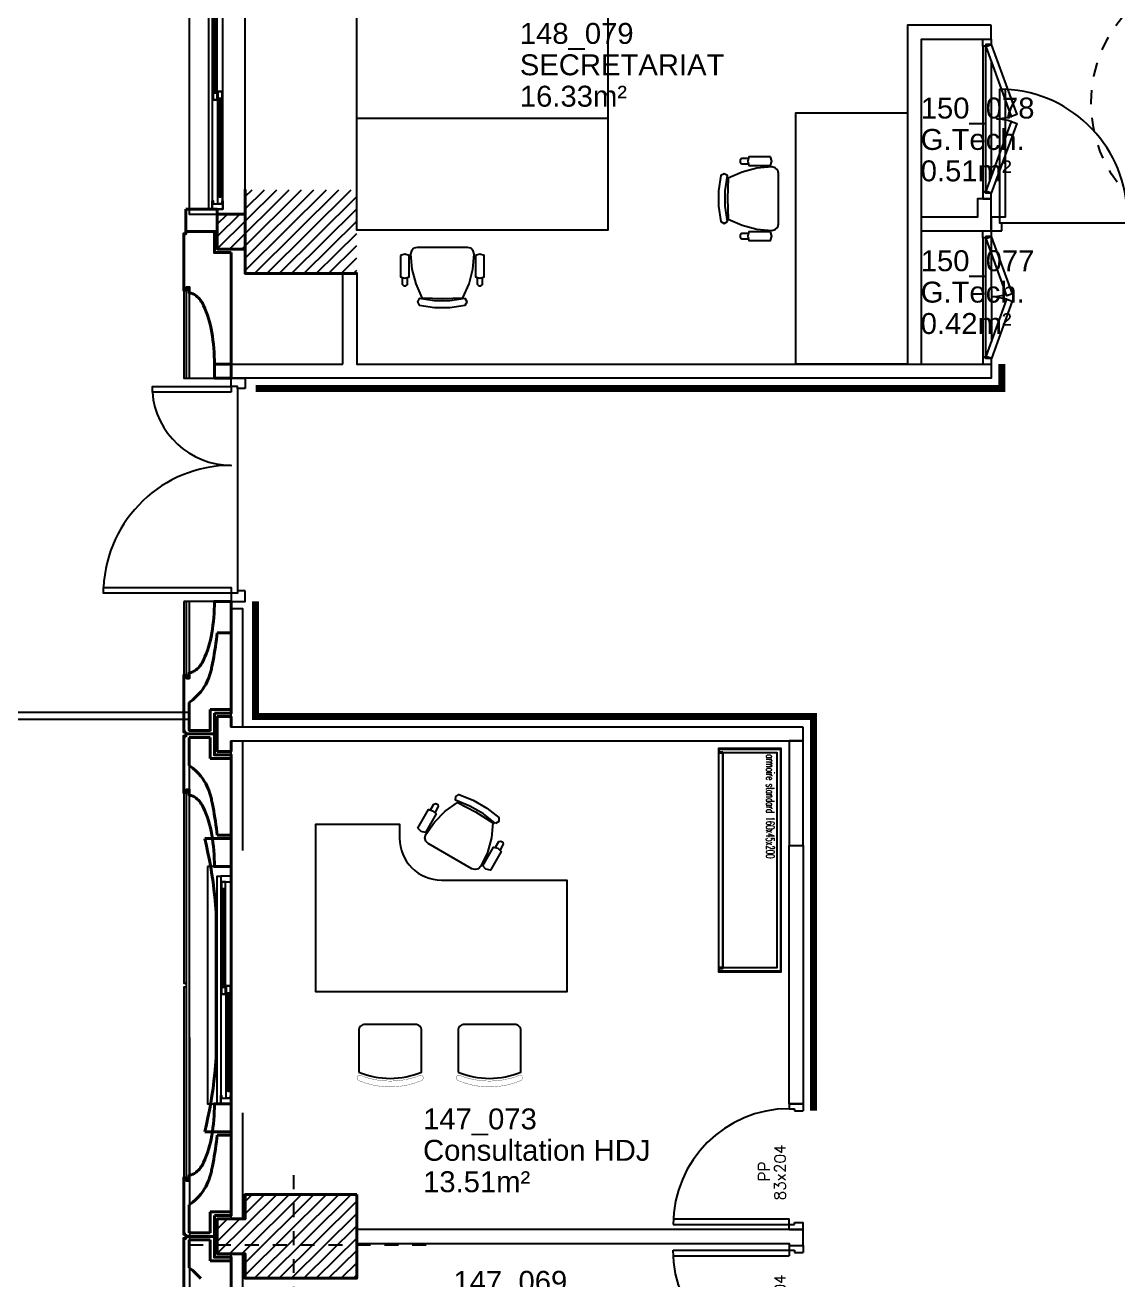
# Model space of a CAD drawing. Header units: metres. Extents: x -8 to 211, y -5 to 120.
# Drawn here: x 143.46 to 151.3, y 70.84 to 79.83 of the extents above; entities that cross this region are included whole.
import ezdxf
from ezdxf.enums import TextEntityAlignment as Align

# ---------------------------------------------------------------- set-up
doc = ezdxf.new("R2010")
doc.units = ezdxf.units.M
doc.header["$LTSCALE"] = 0.8
doc.header["$MEASUREMENT"] = 0
doc.linetypes.add('CACHÉ', pattern=[0.25, 0.125, -0.125])
doc.layers.get('0').update_dxf_attribs({"linetype": 'CONTINUOUS'})
for name, color, linetype in [('001axes', 7, 'CONTINUOUS'), ('A-METALLERIE', 24, 'CONTINUOUS'), ('A_AGENC', 204, 'CONTINUOUS'), ('A_CHASS', 4, 'CONTINUOUS'), ('A_EQMP', 142, 'CONTINUOUS'), ('A_Etiqu_Gaine', 7, 'CONTINUOUS'), ('A_Etiqu_Local', 7, 'CONTINUOUS'), ('A_HACH_STRUC', 7, 'CONTINUOUS'), ('A_MURS_CLOI', 7, 'CONTINUOUS'), ('A_PORT', 7, 'CONTINUOUS'), ('ARchi-isolation', 40, 'CONTINUOUS'), ('ARchi-Murs porteurs', 7, 'CONTINUOUS'), ('EQuipement-main courante', 181, 'CONTINUOUS')]:
    doc.layers.add(name, color=color, linetype=linetype)
doc.layers.add('A_MURS_STRU', color=7, linetype='CONTINUOUS', lineweight=40)
doc.styles.add('Attribut', font='arial.ttf')
doc.styles.add('ROMAND', font='romand', dxfattribs={"oblique": 15, "height": 0.3})
doc.styles.add('ROMANS8', font='romans8', dxfattribs={"height": 10})

# ---------------------------------------------------------------- blocks, each defined once
blk = doc.blocks.new('A_Etiqu_Local')
at = {"style": 'Attribut', "flags": 1}
for tag, p in [('CODE_HOPITAL', (-0.4463, 1.632)), ('CODE_SITE', (-0.4463, 1.407)), ('CODE_BATIMENT', (-0.4463, 1.182)), ('CODE_SECTEUR', (-0.4463, 0.957)), ('CODE_ETAGE', (-0.4463, 0.732)), ('NOM_NORMALISE', (-0.4463, -0.843)), ('SECTEUR_ACTIVITE', (-0.4463, -1.068)), ('SOUS_SECTEUR_ACTIVITE', (-0.4463, -1.293)), ('VOLUME', (-0.4463, -1.518)), ('SERVICE', (-0.4463, -1.743)), ('CODE_UG', (-0.4463, -1.968)), ('CODE_UA', (-0.4463, -2.193)), ('CODE_POLE', (-0.4463, -2.418)), ('OCCUPANT_EXTERNE', (-0.4463, -2.643)), ('DISPONIBILITE', (-0.4463, -2.868)), ('ACCES_HANDICAPES', (-0.4463, -3.093)), ('NATURE_SOL', (-0.4463, -3.318)), ('RISQUE_LABORATOIRE', (-0.4463, -3.543)), ('AMIANTE', (-0.4463, -3.768))]:
    blk.add_attdef(tag, p, '', height=0.15, dxfattribs=at)
at = {"layer": 'A_Etiqu_Local', "style": 'Attribut'}
for tag, p in [('CODE_PIECE', (-0.4463, 0.282)), ('NOM_USAGE', (-0.4463, 0.057)), ('SURFACE', (-0.4463, -0.168))]:
    blk.add_attdef(tag, p, '', height=0.15, dxfattribs=at)
blk = doc.blocks.new('POR-140T')
at = {"color": 0}
blk.add_line((152.5, 5.5), (7.5, 5.5), dxfattribs=at)
for points in [[(10, 101.5), (10, 10), (6, 10), (6, 101.5)], [(150, 10), (150, 66.5), (154, 66.5), (154, 10)], [(7.5, 0), (7.5, 5.5), (6, 5.5), (6, 10), (0, 10), (0, 0)], [(152.5, 0), (152.5, 5.5), (154, 5.5), (154, 10), (160, 10), (160, 0)]]:
    blk.add_lwpolyline(points, close=True)
blk.add_lwpolyline([(150, 66.5, 0.391403), (97.5, 10, 0.400855), (10, 101.5)], format="xyb", dxfattribs=at)
blk = doc.blocks.new('POR-90180d')
at = {"color": 0}
blk.add_line((-99.5, 5.5), (-6.5, 5.5), dxfattribs=at)
for points in [[(-98.5, 0), (-98.5, 5.5), (-100.5, 5.5), (-100.5, 10), (-105, 10), (-105, 0)], [(-6.5, 0), (-6.5, 5.5), (-4.5, 5.5), (-4.5, 10), (0, 10), (0, 0)], [(-4.5, 14), (91.5, 14), (91.5, 10), (-4.5, 10)]]:
    blk.add_lwpolyline(points, close=True)
at = {"color": 0, "linetype": 'ByBlock'}
blk.add_arc((-4.42, 8.29), 96.09, 3.40844, 180.76753, dxfattribs=at)
blk = doc.blocks.new('AR-160x45')
blk.add_lwpolyline([(2.5, -42), (2.5, -44.5), (0.5, -44.5), (0.5, -0.5), (159.5, -0.5), (159.5, -44.5), (157.5, -44.5), (157.5, -42), (157, -42), (157, -45), (160, -45), (160, 0), (0, 0), (0, -45), (3, -45), (3, -42)], close=True)
at = {"color": 0}
for points in [[(3, -42), (157, -42), (157, -3), (3, -3)], [(3, -45), (157, -45), (157, -42), (3, -42)]]:
    blk.add_lwpolyline(points, close=True, dxfattribs=at)
at = {"style": 'ROMAND', "width": 0.6}
blk.add_text('armoire standard 160x45x200', height=6, dxfattribs=at).set_placement((4.22, -4.84), align=Align.TOP_LEFT)
blk = doc.blocks.new('1310-fencoul')
at = {"color": 0}
for points in [[(0, 0.1), (1.63, 0.1), (1.63, 0.075), (0, 0.075)], [(0, 0), (1.63, 0), (1.63, 0.075), (0, 0.075)], [(0.04, 0.035), (0.845, 0.035), (0.845, 0.005), (0.04, 0.005)], [(1.59, 0.07), (0.785, 0.07), (0.785, 0.04), (1.59, 0.04)]]:
    blk.add_lwpolyline(points, close=True, dxfattribs=at)
for points in [[(0.06, 0.075), (0.06, 0.07), (0.04, 0.07), (0.04, 0.005), (0.06, 0.005), (0.06, 0), (0, 0), (0, 0.075)], [(0.1, 0.005), (0.04, 0.005), (0.04, 0.035), (0.1, 0.035), (0.1, 0.025), (0.09, 0.025), (0.09, 0.015), (0.1, 0.015)], [(0.09, 0.025), (0.795, 0.025), (0.795, 0.015), (0.09, 0.015)], [(0.845, 0.04), (0.785, 0.04), (0.785, 0.07), (0.845, 0.07), (0.845, 0.06), (0.835, 0.06), (0.835, 0.05), (0.845, 0.05)], [(0.785, 0.005), (0.845, 0.005), (0.845, 0.035), (0.785, 0.035), (0.785, 0.025), (0.795, 0.025), (0.795, 0.015), (0.785, 0.015)], [(1.54, 0.06), (0.835, 0.06), (0.835, 0.05), (1.54, 0.05)], [(1.53, 0.04), (1.59, 0.04), (1.59, 0.07), (1.53, 0.07), (1.53, 0.06), (1.54, 0.06), (1.54, 0.05), (1.53, 0.05)], [(1.57, 0.075), (1.57, 0.07), (1.59, 0.07), (1.59, 0.005), (1.57, 0.005), (1.57, 0), (1.63, 0), (1.63, 0.075)]]:
    blk.add_lwpolyline(points, close=True)
blk = doc.blocks.new('FAU-60')
for points in [[(-16.53, -6.34), (-5.55, -4.76), (5.55, -4.76), (16.5, -6.34), (17.76, -3.96), (16.5, -1.58), (5.55, 0), (-5.55, 0), (-16.53, -1.58), (-17.79, -3.96)], [(20.34, -42.37), (22.09, -40.59), (22.66, -38.16), (21.74, -27.35), (19.02, -16.83), (14.55, -6.94), (-0.07, -6.34), (-14.72, -6.94), (-19.19, -16.83), (-21.92, -27.35), (-22.8, -38.16), (-22.23, -40.59), (-20.48, -42.37), (-18.07, -43), (17.93, -43)], [(-23.87, -37.24), (-23.87, -21.76), (-26.99, -20.9), (-30.09, -21.76), (-30.09, -37.24), (-26.99, -38.1)], [(29.94, -37.24), (29.94, -21.76), (26.82, -20.9), (23.72, -21.76), (23.72, -37.24), (26.82, -38.1)]]:
    blk.add_lwpolyline(points, close=True)
for points in [[(-25.07, -21.18), (-25.07, -16.51), (-26.19, -15.45), (-27.71, -15.42), (-28.82, -16.48), (-28.82, -21.16)], [(28.74, -21.18), (28.74, -16.51), (27.62, -15.45), (26.1, -15.42), (24.98, -16.48), (24.98, -21.16)], [(29.91, -21.76), (26.82, -20.9)]]:
    blk.add_lwpolyline(points)
blk = doc.blocks.new('BU-180g')
blk.add_lwpolyline([(70, 80), (-20, 80), (-20, 0), (160, 0), (160, 120), (100, 120), (100, 110, -0.414214)], format="xyb", close=True)
at = {"rotation": 30.00941236793711}
blk.add_blockref('FAU-60', (42.38, 134.41), dxfattribs=at)
blk = doc.blocks.new('SIEG-45')
at = {"const_width": 0.2}
blk.add_lwpolyline([(-22.32, -8.55, -0.197611), (22.32, -8.55, 0.668153), (22.32, -4.44, 0.198931), (-22.32, -4.44, 0.668153)], format="xyb", close=True, dxfattribs=at)
blk.add_lwpolyline([(-22.5, -10.62, -0.2), (22.5, -10.62), (22.5, -40.32, -0.414214), (18, -44.82), (-18, -44.82, -0.414214), (-22.5, -40.32)], format="xyb", close=True)
blk = doc.blocks.new('P80bt10')
for p, q in [((0.035, 0.93), (0.035, 0.1)), ((0.075, 0.929), (0.075, 0.1)), ((0, 0.1), (0, 0)), ((0, 0.1), (0.035, 0.1)), ((0.035, 0.1), (0.075, 0.1)), ((0.035, 0.1), (0.035, 0.06)), ((0.865, 0.1), (0.865, 0.06)), ((0.9, 0.1), (0.865, 0.1)), ((0.9, 0.1), (0.9, 0)), ((0, 0), (0.05, 0)), ((0.035, 0.06), (0.05, 0.06)), ((0.05, 0.06), (0.05, 0)), ((0.865, 0.06), (0.85, 0.06)), ((0.85, 0.06), (0.85, 0)), ((0.9, 0), (0.85, 0))]:
    blk.add_line(p, q)
blk.add_arc((0.035, 0.1), 0.83, 0, 90)
at = {"style": 'ROMANS8'}
for tag, p in [('DEF', (0.4163, 0.239)), ('DIM', (0.4087, 0.1245))]:
    blk.add_attdef(tag, text='', height=0.08, dxfattribs=at).set_placement(p, align=Align.CENTER)

msp = doc.modelspace()

# ---------------------------------------------------------------- hatches: boundary and pattern name
at = {"layer": 'A_HACH_STRUC'}
h = msp.add_hatch(dxfattribs=at)
h.set_pattern_fill('ANSI31', color=8, scale=0.5, angle=359.76959, style=0)
h.set_pattern_definition([(44.7696, (144.841396, 78.04949), (-0.0440161, 0.04437154), [])])
h.paths.add_polyline_path([(152.7912, 78.6495), (151.9912, 78.6495), (151.9912, 78.0495), (152.0912, 78.0495), (152.7912, 78.0495)])
h.paths.add_polyline_path([(145.8412, 78.6495), (145.0412, 78.6495), (145.0412, 78.4744), (144.8414, 78.4744), (144.8414, 78.3495), (144.8414, 78.2247), (144.9414, 78.2247), (145.0412, 78.2247), (145.0412, 78.0495), (145.8412, 78.0495)])
h.paths.add_polyline_path([(166.5162, 78.5995), (165.9162, 78.5995), (165.9162, 78.0995), (166.5162, 78.0995)])
h = msp.add_hatch(dxfattribs=at)
h.set_pattern_fill('ANSI31', color=8, scale=0.5, angle=359.76959, style=0)
h.set_pattern_definition([(44.7696, (144.841396, 70.84949), (-0.044016, 0.0443715), [])])
h.paths.add_polyline_path([(145.8412, 71.4495), (145.3898, 71.4495), (145.3898, 71.0873), (145.8412, 71.0873)])
h.paths.add_polyline_path([(145.3898, 71.4495), (145.0412, 71.4495), (145.0412, 71.2744), (144.9414, 71.2744), (144.8414, 71.2744), (144.8414, 71.0873), (145.3898, 71.0873)])
h.paths.add_polyline_path([(145.3898, 71.0873), (144.8414, 71.0873), (144.8414, 71.0247), (144.9414, 71.0247), (145.0412, 71.0247), (145.0412, 70.8495), (145.3898, 70.8495)])
h.paths.add_polyline_path([(145.8412, 71.0873), (145.3898, 71.0873), (145.3898, 70.8495), (145.8412, 70.8495)])

# ---------------------------------------------------------------- linework, layer by layer
at = {"layer": '001axes', "color": 8, "linetype": 'CACHÉ'}
for p, q in [((145.3898, 70.4873), (145.3898, 71.6873)), ((146.3399, 71.0873), (144.5898, 71.0873))]:
    msp.add_line(p, q, dxfattribs=at)
at = {"layer": 'A-METALLERIE', "color": 8, "linetype": 'Continuous'}
for p, q in [((144.6414, 74.9025), (139.8199, 74.9025)), ((144.6414, 74.8525), (139.8699, 74.8525))]:
    msp.add_line(p, q, dxfattribs=at)
at = {"layer": 'A_AGENC', "color": 8, "linetype": 'Continuous'}
for p, q in [((150.3912, 79.5723), (150.3912, 78.7414)), ((150.3912, 78.3141), (150.3913, 77.5566))]:
    msp.add_line(p, q, dxfattribs=at)
at = {"layer": 'A_AGENC', "color": 8}
for points in [[(150.3312, 79.7293), (150.3912, 79.7293), (150.3912, 79.6893), (150.3512, 79.6893), (150.3512, 79.6793), (150.3312, 79.6793)], [(150.3536, 79.6756), (150.3912, 79.6893), (150.5733, 79.189), (150.5357, 79.1753)], [(150.5357, 79.1384), (150.5733, 79.1247), (150.3912, 78.6244), (150.3537, 78.6381)], [(150.3312, 78.5844), (150.3912, 78.5844), (150.3912, 78.6244), (150.3512, 78.6244), (150.3512, 78.6344), (150.3312, 78.6344)], [(150.3312, 78.3541), (150.3912, 78.3541), (150.3912, 78.3141), (150.3512, 78.3141), (150.3512, 78.3041), (150.3312, 78.3041)], [(150.3536, 78.3005), (150.3912, 78.3141), (150.5408, 77.9033), (150.5032, 77.8896)], [(150.5032, 77.8642), (150.5408, 77.8505), (150.3913, 77.4396), (150.3537, 77.4533)], [(150.3313, 77.3996), (150.3913, 77.3996), (150.3913, 77.4396), (150.3513, 77.4396), (150.3513, 77.4496), (150.3313, 77.4496)]]:
    msp.add_lwpolyline(points, close=True, dxfattribs=at)
at = {"layer": 'A_AGENC', "color": 8, "linetype": 'Continuous'}
for points in [[(150.3312, 78.6344), (150.3512, 78.6344), (150.3512, 79.6793), (150.3312, 79.6793)], [(150.3313, 77.4496), (150.3512, 77.4496), (150.3512, 78.3041), (150.3312, 78.3041)]]:
    msp.add_lwpolyline(points, close=True, dxfattribs=at)
for points in [[(150.5357, 79.1384, 0.049809), (150.4312, 79.1569, 0.049809), (150.5357, 79.1753)], [(150.5032, 77.8642, 0.049809), (150.3987, 77.8826, 0.049809), (150.5032, 77.901)]]:
    msp.add_lwpolyline(points, format="xyb", dxfattribs=at)
at = {"layer": 'A_CHASS', "color": 8}
for p, q in [((144.6414, 74.5246), (144.6417, 57.0495)), ((144.9414, 74.0246), (144.9414, 71.8745))]:
    msp.add_line(p, q, dxfattribs=at)
at = {"layer": 'A_EQMP', "color": 8, "linetype": 'Continuous'}
for points in [[(147.6412, 79.9643), (147.6412, 78.3597), (145.8412, 78.3597), (145.8412, 79.9643)], [(145.8412, 79.162), (147.6412, 79.162)]]:
    msp.add_lwpolyline(points, dxfattribs=at)
msp.add_lwpolyline([(149.7912, 79.1997), (149.7912, 77.3996), (148.9889, 77.3996), (148.9889, 79.1997)], close=True, dxfattribs=at)
at = {"layer": 'A_MURS_CLOI', "color": 8}
for points in [[(150.3912, 79.8293), (149.7912, 79.8293), (149.7912, 77.3996), (149.8912, 77.3996), (149.8912, 79.7293), (150.3912, 79.7293)], [(145.7412, 77.3995), (145.7412, 78.0494), (145.8412, 78.0494), (145.8412, 77.3995), (150.3912, 77.3996), (150.3912, 77.2995), (144.9414, 77.2995), (144.9414, 77.3995)], [(149.0412, 74.7994), (144.9414, 74.7994), (144.9414, 74.8744), (144.8414, 74.8744), (144.8414, 74.6247), (144.9414, 74.6247), (144.9414, 74.6994), (149.0412, 74.6994)], [(148.9412, 74.6994), (148.9412, 73.9495), (149.0412, 73.9495), (149.0412, 74.6994)]]:
    msp.add_lwpolyline(points, close=True, dxfattribs=at)
for points in [[(149.8912, 78.3541), (150.3912, 78.3541), (150.3912, 78.5844), (150.2912, 78.5844), (150.2912, 78.4541), (149.8912, 78.4541)], [(149.0412, 73.9495), (149.0412, 72.0994), (148.9412, 72.0994), (148.9412, 73.9495), (149.0412, 73.9495), (149.0412, 73.9495)], [(149.0412, 71.1994), (145.8412, 71.1995), (145.8412, 71.0995), (148.9412, 71.0995), (148.9412, 71.0845), (149.0412, 71.0845), (149.0412, 71.1994)], [(148.9412, 71.1994), (148.9412, 71.1995)]]:
    msp.add_lwpolyline(points, dxfattribs=at)
at = {"layer": 'A_MURS_STRU', "color": 8, "linetype": 'Continuous'}
for p, q in [((144.8355, 75.4263), (144.8386, 75.451)), ((144.8386, 75.451), (144.8414, 75.4745)), ((144.8414, 75.4745), (144.9414, 75.4745)), ((144.8414, 75.4745), (144.9414, 75.4745)), ((144.9414, 75.4745), (144.9414, 74.9244)), ((144.9414, 75.4745), (144.9414, 74.9244)), ((144.8243, 75.3494), (144.8282, 75.3751)), ((144.8282, 75.3751), (144.832, 75.4009)), ((144.832, 75.4009), (144.8355, 75.4263)), ((144.8074, 75.2535), (144.8117, 75.2757)), ((144.8117, 75.2757), (144.8159, 75.2993)), ((144.8159, 75.2993), (144.8201, 75.324)), ((144.8201, 75.324), (144.8243, 75.3494)), ((144.7861, 75.1678), (144.7885, 75.1753)), ((144.7885, 75.1753), (144.7908, 75.1828)), ((144.7908, 75.1828), (144.793, 75.1904)), ((144.793, 75.1904), (144.7951, 75.1983)), ((144.7951, 75.1983), (144.7972, 75.2065)), ((144.7972, 75.2065), (144.7992, 75.2149)), ((144.7992, 75.2149), (144.8012, 75.2238)), ((144.8012, 75.2238), (144.8033, 75.2332)), ((144.8033, 75.2332), (144.8074, 75.2535)), ((144.7807, 75.1528), (144.7835, 75.1604)), ((144.7835, 75.1604), (144.7861, 75.1678)), ((144.6414, 74.9745), (144.6663, 74.9948)), ((144.6663, 74.9948), (144.688, 75.0146)), ((144.688, 75.0146), (144.7069, 75.0338)), ((144.7069, 75.0338), (144.7232, 75.0525)), ((144.7232, 75.0525), (144.7371, 75.0706)), ((144.6414, 74.7746), (144.6414, 74.9745)), ((144.7914, 74.9244), (144.7914, 74.7746)), ((144.8414, 74.8744), (144.8414, 74.6247)), ((144.9414, 74.8744), (144.8414, 74.8744)), ((144.9414, 74.8744), (144.9414, 74.7994)), ((144.7914, 74.7746), (144.6414, 74.7746)), ((144.7914, 74.7246), (144.6414, 74.7246)), ((144.6414, 74.7246), (144.6414, 74.5246)), ((144.7914, 74.5747), (144.7914, 74.7246)), ((144.9414, 74.6994), (144.9414, 74.6247)), ((144.7914, 74.5747), (144.9414, 74.5747)), ((144.9414, 74.6247), (144.8414, 74.6247)), ((144.9414, 74.0246), (144.9414, 74.5747)), ((144.6414, 74.5246), (144.6663, 74.5043)), ((144.6663, 74.5043), (144.688, 74.4845)), ((144.688, 74.4845), (144.7069, 74.4653)), ((144.7069, 74.4653), (144.7232, 74.4466)), ((144.7232, 74.4466), (144.7371, 74.4285)), ((144.7371, 74.4285), (144.7489, 74.411)), ((144.7489, 74.411), (144.759, 74.394)), ((144.759, 74.394), (144.7674, 74.3776)), ((144.7674, 74.3776), (144.7746, 74.3616)), ((144.7746, 74.3616), (144.7807, 74.3463)), ((144.7807, 74.3463), (144.7835, 74.3387)), ((144.7835, 74.3387), (144.7861, 74.3313)), ((144.7861, 74.3313), (144.7885, 74.3238)), ((144.7885, 74.3238), (144.7908, 74.3163)), ((144.7908, 74.3163), (144.793, 74.3087)), ((144.793, 74.3087), (144.7951, 74.3008)), ((144.7951, 74.3008), (144.7972, 74.2926)), ((144.7972, 74.2926), (144.7992, 74.2842)), ((144.7992, 74.2842), (144.8012, 74.2753)), ((144.8012, 74.2753), (144.8033, 74.2659)), ((144.8033, 74.2659), (144.8074, 74.2456)), ((144.8074, 74.2456), (144.8117, 74.2234)), ((144.8117, 74.2234), (144.8159, 74.1998)), ((144.8159, 74.1998), (144.8201, 74.1751)), ((144.8201, 74.1751), (144.8243, 74.1497)), ((144.8243, 74.1497), (144.8282, 74.124)), ((144.8282, 74.124), (144.832, 74.0982)), ((144.832, 74.0982), (144.8355, 74.0728)), ((144.8355, 74.0728), (144.8386, 74.0481)), ((144.8386, 74.0481), (144.8414, 74.0246)), ((144.8414, 74.0246), (144.9414, 74.0246)), ((144.9414, 73.9995), (144.7514, 73.9995)), ((144.7514, 73.9995), (144.7639, 73.9484)), ((144.7639, 73.9484), (144.7752, 73.8974)), ((144.9414, 71.8995), (144.9414, 73.9995)), ((144.7752, 73.8974), (144.7856, 73.8463)), ((144.7856, 73.8463), (144.7949, 73.7949)), ((144.7949, 73.7949), (144.8034, 73.743)), ((144.8034, 73.743), (144.8111, 73.6905)), ((144.8111, 73.6905), (144.818, 73.637)), ((144.818, 73.637), (144.8242, 73.5824)), ((144.8242, 73.5824), (144.8298, 73.5264)), ((144.8298, 73.5264), (144.8348, 73.4689)), ((144.8348, 72.4301), (144.8348, 73.4689)), ((144.8298, 72.3726), (144.8348, 72.4301)), ((144.818, 72.2621), (144.8242, 72.3167)), ((144.8242, 72.3167), (144.8298, 72.3726)), ((144.8034, 72.156), (144.8111, 72.2086)), ((144.8111, 72.2086), (144.818, 72.2621)), ((144.7949, 72.1042), (144.8034, 72.156)), ((144.7752, 72.0017), (144.7856, 72.0528)), ((144.7856, 72.0528), (144.7949, 72.1042)), ((144.7514, 71.8995), (144.7639, 71.9507)), ((144.7639, 71.9507), (144.7752, 72.0017)), ((144.7514, 71.8995), (144.9414, 71.8995)), ((144.8355, 71.8263), (144.8386, 71.8509)), ((144.8386, 71.8509), (144.8414, 71.8745)), ((144.8414, 71.8745), (144.9414, 71.8745)), ((144.9414, 71.8745), (144.9414, 71.3244)), ((144.8243, 71.7493), (144.8282, 71.7751)), ((144.8282, 71.7751), (144.832, 71.8009)), ((144.832, 71.8009), (144.8355, 71.8263)), ((144.8074, 71.6535), (144.8117, 71.6756)), ((144.8117, 71.6756), (144.8159, 71.6992)), ((144.8159, 71.6992), (144.8201, 71.7239)), ((144.8201, 71.7239), (144.8243, 71.7493)), ((144.7861, 71.5678), (144.7885, 71.5752)), ((144.7885, 71.5752), (144.7908, 71.5827)), ((144.7908, 71.5827), (144.793, 71.5904)), ((144.793, 71.5904), (144.7951, 71.5983)), ((144.7951, 71.5983), (144.7972, 71.6064)), ((144.7972, 71.6064), (144.7992, 71.6149)), ((144.7992, 71.6149), (144.8012, 71.6238)), ((144.8012, 71.6238), (144.8033, 71.6332)), ((144.8033, 71.6332), (144.8074, 71.6535)), ((144.7371, 71.4705), (144.7489, 71.488)), ((144.7489, 71.488), (144.759, 71.505)), ((144.759, 71.505), (144.7674, 71.5215)), ((144.7674, 71.5215), (144.7746, 71.5374)), ((144.7746, 71.5374), (144.7807, 71.5528)), ((144.7807, 71.5528), (144.7835, 71.5603)), ((144.7835, 71.5603), (144.7861, 71.5678)), ((144.6414, 71.3745), (144.6663, 71.3948)), ((144.6663, 71.3948), (144.688, 71.4146)), ((144.688, 71.4146), (144.7069, 71.4338)), ((144.7069, 71.4338), (144.7232, 71.4524)), ((144.7232, 71.4524), (144.7371, 71.4705)), ((145.0412, 71.2744), (145.0412, 71.4495)), ((145.0412, 71.4495), (145.8412, 71.4495)), ((145.8412, 71.4495), (145.8412, 70.8495)), ((144.6414, 71.1745), (144.6414, 71.3745)), ((144.7914, 71.3244), (144.9414, 71.3244)), ((144.7914, 71.3244), (144.7914, 71.1745)), ((144.8414, 71.2744), (144.8414, 71.0247)), ((145.0412, 71.2744), (144.8414, 71.2744)), ((144.7914, 71.1745), (144.6414, 71.1745)), ((144.7914, 71.1245), (144.6414, 71.1245)), ((144.6414, 71.1245), (144.6414, 70.9246)), ((144.7914, 70.9747), (144.7914, 71.1245)), ((144.7914, 70.9747), (144.9414, 70.9747)), ((145.0412, 71.0247), (144.8414, 71.0247)), ((144.9414, 70.4246), (144.9414, 70.9747)), ((145.0412, 70.8495), (145.0412, 71.0247)), ((144.6414, 70.9246), (144.6663, 70.9042)), ((144.6663, 70.9042), (144.688, 70.8844)), ((144.688, 70.8844), (144.7069, 70.8652)), ((144.7069, 70.8652), (144.7232, 70.8466)), ((145.8412, 70.8495), (145.0412, 70.8495))]:
    msp.add_line(p, q, dxfattribs=at)
at = {"layer": 'A_MURS_STRU', "color": 8}
for p, q in [((144.7371, 75.0706), (144.7489, 75.0881)), ((144.7489, 75.0881), (144.759, 75.1051)), ((144.759, 75.1051), (144.7674, 75.1215)), ((144.7674, 75.1215), (144.7746, 75.1375)), ((144.7746, 75.1375), (144.7807, 75.1528)), ((144.7914, 74.9244), (144.9414, 74.9244))]:
    msp.add_line(p, q, dxfattribs=at)
for points in [[(144.8414, 78.5095), (144.8414, 78.2247), (145.0412, 78.2247), (145.0412, 78.0495), (145.8412, 78.0495), (145.0412, 78.0495), (145.0412, 78.6495), (145.0412, 78.4744), (144.8414, 78.4744)], [(144.6164, 78.5095), (144.8414, 78.5095)], [(144.8414, 78.3495), (144.6164, 78.3495)], [(144.9414, 78.1995), (144.8214, 78.1995), (144.8214, 78.3495)], [(144.9414, 77.3995), (144.8214, 77.3995), (144.8214, 77.2995), (144.9414, 77.2995), (144.9414, 78.1995)], [(144.6414, 74.9745), (144.6663, 74.9948), (144.688, 75.0146), (144.7069, 75.0338), (144.7232, 75.0525), (144.7371, 75.0706), (144.7489, 75.0881), (144.759, 75.1051), (144.7674, 75.1215), (144.7746, 75.1375), (144.7807, 75.1528), (144.7807, 75.1528), (144.7835, 75.1604), (144.7861, 75.1678), (144.7885, 75.1753), (144.7908, 75.1828), (144.793, 75.1904), (144.7951, 75.1983), (144.7972, 75.2065), (144.7992, 75.2149), (144.8012, 75.2238), (144.8033, 75.2332), (144.8033, 75.2332), (144.8074, 75.2535), (144.8117, 75.2757), (144.8159, 75.2993), (144.8201, 75.324), (144.8243, 75.3494), (144.8282, 75.3751), (144.832, 75.4009), (144.8355, 75.4263), (144.8386, 75.451), (144.8414, 75.4745)], [(144.7914, 74.9244), (144.7914, 74.7746), (144.6414, 74.7746), (144.6414, 74.9745)], [(144.8214, 74.7495), (144.6164, 74.7495)], [(144.8214, 71.1495), (144.6164, 71.1495)]]:
    msp.add_lwpolyline(points, dxfattribs=at)
for points in [[(144.6164, 78.5095), (144.6164, 78.3345), (144.6014, 78.3345), (144.6014, 77.9295), (144.6214, 77.9295), (144.6214, 77.9495), (144.6414, 77.9495), (144.6414, 77.9095, -0.167162), (144.6903, 77.8903, -0.109329), (144.7427, 77.8211, -0.065445), (144.8024, 77.6275, -0.042755), (144.8214, 77.3995)], [(144.6164, 74.7645), (144.6014, 74.7645), (144.6014, 75.1695), (144.6214, 75.1695), (144.6214, 75.1495), (144.6414, 75.1495), (144.6414, 75.1895, 0.167162), (144.6903, 75.2087, 0.109329), (144.7427, 75.2779, 0.065445), (144.8024, 75.4715, 0.042755), (144.8214, 75.6995), (144.9414, 75.6995), (144.9414, 74.8995), (144.8214, 74.8995)], [(144.6164, 74.7645), (144.6164, 74.7345), (144.6014, 74.7345), (144.6014, 74.3295), (144.6214, 74.3295), (144.6214, 74.3495), (144.6414, 74.3495), (144.6414, 74.3095, -0.167162), (144.6903, 74.2903, -0.109329), (144.7427, 74.2211, -0.065445), (144.8024, 74.0275, -0.042755), (144.8214, 73.7995), (144.9414, 73.7995), (144.9414, 74.5995), (144.8214, 74.5995), (144.8214, 74.8995)], [(144.6164, 71.1645), (144.6014, 71.1645), (144.6014, 71.5695), (144.6214, 71.5695), (144.6214, 71.5495), (144.6414, 71.5495), (144.6414, 71.5895, 0.167162), (144.6903, 71.6087, 0.109329), (144.7427, 71.6779, 0.065445), (144.8024, 71.8715, 0.042755), (144.8214, 72.0995), (144.9414, 72.0995), (144.9414, 71.2995), (144.8214, 71.2995)], [(144.6164, 71.1645), (144.6164, 71.1345), (144.6014, 71.1345), (144.6014, 70.7295), (144.6214, 70.7295), (144.6214, 70.7495), (144.6414, 70.7495), (144.6414, 70.7095, -0.167162), (144.6903, 70.6903, -0.109329), (144.7427, 70.6211, -0.065445), (144.8024, 70.4275, -0.042755), (144.8214, 70.1995), (144.9414, 70.1995), (144.9414, 70.9995), (144.8214, 70.9995), (144.8214, 71.2995)]]:
    msp.add_lwpolyline(points, format="xyb", dxfattribs=at)
msp.add_lwpolyline([(145.8412, 71.4495), (145.0412, 71.4495), (145.0412, 71.2744), (144.8414, 71.2744), (144.8414, 71.0247), (145.0412, 71.0247), (145.0412, 70.8495), (145.8412, 70.8495)], close=True, dxfattribs=at)
at = {"layer": 'ARchi-isolation', "color": 8, "linetype": 'Continuous'}
for p, q in [((144.9414, 73.9142), (144.9414, 74.6994)), ((144.9414, 74.6994), (145.0214, 74.6994)), ((145.0214, 74.6994), (145.0214, 73.9142)), ((144.9414, 71.2744), (144.9414, 72.0343)), ((145.0214, 72.0343), (145.0214, 71.2744)), ((145.0214, 71.2744), (144.9414, 71.2744)), ((144.9414, 70.2393), (144.9414, 71.0246)), ((144.9414, 71.0246), (145.0214, 71.0246)), ((145.0214, 71.0246), (145.0214, 70.2393))]:
    msp.add_line(p, q, dxfattribs=at)
msp.add_lwpolyline([(145.0214, 74.7994), (144.9414, 74.7994), (144.9414, 75.6495), (145.0214, 75.6495)], close=True, dxfattribs=at)
at = {"layer": 'ARchi-Murs porteurs', "color": 8}
for p, q in [((144.6414, 77.2995), (144.8214, 77.2995)), ((144.8214, 75.6995), (144.6014, 75.6995))]:
    msp.add_line(p, q, dxfattribs=at)
for points in [[(144.6414, 80.1495), (144.6414, 78.4744), (145.0412, 78.4744), (145.0412, 80.1495)], [(144.6414, 74.3495), (144.6414, 71.5495), (144.6214, 71.5495), (144.6214, 74.3495)], [(144.7714, 73.7995), (144.7714, 72.0995), (144.9414, 72.0995), (144.9414, 73.7995)]]:
    msp.add_lwpolyline(points, close=True, dxfattribs=at)
for points in [[(144.6214, 77.9295), (144.6014, 77.9295), (144.6014, 77.2995), (144.6414, 77.2995)], [(144.6214, 77.2995), (144.6214, 77.9495), (144.6414, 77.9495), (144.6414, 77.2995)], [(144.6014, 75.6995), (144.6014, 75.1695), (144.6214, 75.1695)], [(144.6414, 75.6995), (144.6414, 75.1495), (144.6214, 75.1495), (144.6214, 75.6995)], [(144.6214, 74.3295), (144.6014, 74.3295), (144.6014, 72.9645), (144.6214, 72.9645)], [(144.6214, 72.9345), (144.6014, 72.9345), (144.6014, 71.5695), (144.6214, 71.5695)]]:
    msp.add_lwpolyline(points, dxfattribs=at)
at = {"layer": 'EQuipement-main courante', "color": 8, "const_width": 0.05}
for points in [[(150.4662, 77.3996), (150.4662, 77.2245), (145.1164, 77.2245)], [(149.1162, 72.0494), (149.1162, 74.8744), (145.1162, 74.8744), (145.1162, 75.6995)]]:
    msp.add_lwpolyline(points, dxfattribs=at)

# ---------------------------------------------------------------- block references
at = {"layer": 'A_CHASS', "color": 8, "rotation": 90}
for p in [(144.8812, 78.5095), (144.9414, 72.0995)]:
    msp.add_blockref('1310-fencoul', p, dxfattribs=at)
at = {"layer": 'A_CHASS', "color": 8, "xscale": 0.01000000000000609, "yscale": 0.01000000000000609, "zscale": 0.01000000000000609, "rotation": 90.00039906534597}
msp.add_blockref('POR-140T', (145.0414, 75.6995), dxfattribs=at)
at = {"layer": 'A_EQMP', "color": 8, "linetype": 'Continuous'}
for name, p, xscale, yscale, zscale, rotation in [('FAU-60', (148.4358, 78.5863), 0.009999999999990905, 0.009999999999990905, 0.009999999999990905, 90), ('FAU-60', (146.4546, 77.8066), 0.009999999999990905, 0.009999999999990905, 0.009999999999990905, 180), ('AR-160x45', (148.8851, 74.6451), 0.009999999999990905, 0.009999999999990905, 0.009999999999990905, 270), ('BU-180g', (147.1489, 72.9025), -0.009999999999999017, 0.01000000000001933, 0.01, 359.9992359291913), ('SIEG-45', (146.0811, 72.2206), -0.009999999999999017, 0.01000000000001933, 0.01, 179.9992359291913), ('SIEG-45', (146.793, 72.2206), -0.009999999999999017, 0.01000000000001933, 0.01, 179.9992359291913)]:
    msp.add_blockref(name, p, dxfattribs=dict(at, xscale=xscale, yscale=yscale, zscale=zscale, rotation=rotation))
at = {"layer": 'A_Etiqu_Gaine', "color": 8}
ref = msp.add_blockref('A_Etiqu_Local', (150.3312, 78.8778), dxfattribs=at)
ref.add_attrib('CODE_PIECE', '150_078', (149.8849, 79.1598), dxfattribs={"layer": 'A_Etiqu_Local', "height": 0.15, "style": 'Attribut'})
ref.add_attrib('NOM_USAGE', 'G.Tech.', (149.8849, 78.9348), dxfattribs={"layer": 'A_Etiqu_Local', "height": 0.15, "style": 'Attribut'})
ref.add_attrib('SURFACE', '0.51m²', (149.8849, 78.7098), dxfattribs={"layer": 'A_Etiqu_Local', "height": 0.15, "style": 'Attribut'})
ref = msp.add_blockref('A_Etiqu_Local', (150.3313, 77.7838), dxfattribs=at)
ref.add_attrib('CODE_PIECE', '150_077', (149.8849, 78.0658), dxfattribs={"layer": 'A_Etiqu_Local', "height": 0.15, "style": 'Attribut'})
ref.add_attrib('NOM_USAGE', 'G.Tech.', (149.8849, 77.8408), dxfattribs={"layer": 'A_Etiqu_Local', "height": 0.15, "style": 'Attribut'})
ref.add_attrib('SURFACE', '0.42m²', (149.8849, 77.6158), dxfattribs={"layer": 'A_Etiqu_Local', "height": 0.15, "style": 'Attribut'})
at = {"layer": 'A_Etiqu_Local', "color": 8}
ref = msp.add_blockref('A_Etiqu_Local', (147.4571, 79.4127), dxfattribs=at)
ref.add_attrib('CODE_PIECE', '148_079', (147.0108, 79.6947), dxfattribs={"height": 0.15, "style": 'Attribut'})
ref.add_attrib('NOM_USAGE', 'SECRETARIAT', (147.0108, 79.4697), dxfattribs={"height": 0.15, "style": 'Attribut'})
ref.add_attrib('SURFACE', '16.33m²', (147.0108, 79.2447), dxfattribs={"height": 0.15, "style": 'Attribut'})
ref = msp.add_blockref('A_Etiqu_Local', (146.7635, 71.6341), dxfattribs=at)
ref.add_attrib('CODE_PIECE', '147_073', (146.3171, 71.9161), dxfattribs={"height": 0.15, "style": 'Attribut'})
ref.add_attrib('NOM_USAGE', 'Consultation HDJ', (146.3171, 71.6911), dxfattribs={"height": 0.15, "style": 'Attribut'})
ref.add_attrib('SURFACE', '13.51m²', (146.3171, 71.4661), dxfattribs={"height": 0.15, "style": 'Attribut'})
ref = msp.add_blockref('A_Etiqu_Local', (146.9813, 70.4702), dxfattribs=at)
ref.add_attrib('CODE_PIECE', '147_069', (146.535, 70.7521), dxfattribs={"height": 0.15, "style": 'Attribut'})
ref.add_attrib('NOM_USAGE', 'ECHOGRAPHIE', (146.535, 70.5271), dxfattribs={"height": 0.15, "style": 'Attribut'})
ref.add_attrib('SURFACE', '13.51m²', (146.535, 70.3021), dxfattribs={"height": 0.15, "style": 'Attribut'})
at = {"layer": 'A_PORT', "color": 8, "linetype": 'CACHÉ', "xscale": -0.0100000000000219, "yscale": 0.009999999999990905, "zscale": 0.01, "rotation": 63.50403426714652}
msp.add_blockref('POR-90180d', (152.1227, 79.1943), dxfattribs=at)
at = {"layer": 'A_PORT', "color": 8, "linetype": 'CACHÉ', "xscale": 0.009999999999990905, "yscale": 0.009999999999990905, "zscale": 0.009999999999990905}
msp.add_blockref('POR-140T', (150.3912, 78.3541), dxfattribs=at)
at = {"layer": 'A_PORT', "color": 8, "rotation": 90}
msp.add_blockref('P80bt10', (149.0412, 71.1994), dxfattribs=at).add_auto_attribs({'DEF': 'PP', 'DIM': '83x204'})
at = {"layer": 'A_PORT', "color": 8}
ref = msp.add_blockref('P80bt10', (149.0412, 71.0845), dxfattribs=dict(at, xscale=-1, rotation=90))
ref.add_attrib('DEF', 'PP', dxfattribs={"layer": '0', "height": 0.08, "rotation": 90, "style": 'ROMANS8'}).set_placement((148.8022, 70.6682), align=Align.CENTER)
ref.add_attrib('DIM', '83x204', dxfattribs={"layer": '0', "height": 0.08, "rotation": 90, "style": 'ROMANS8'}).set_placement((148.9167, 70.6758), align=Align.CENTER)

doc.saveas('drawing.dxf')
